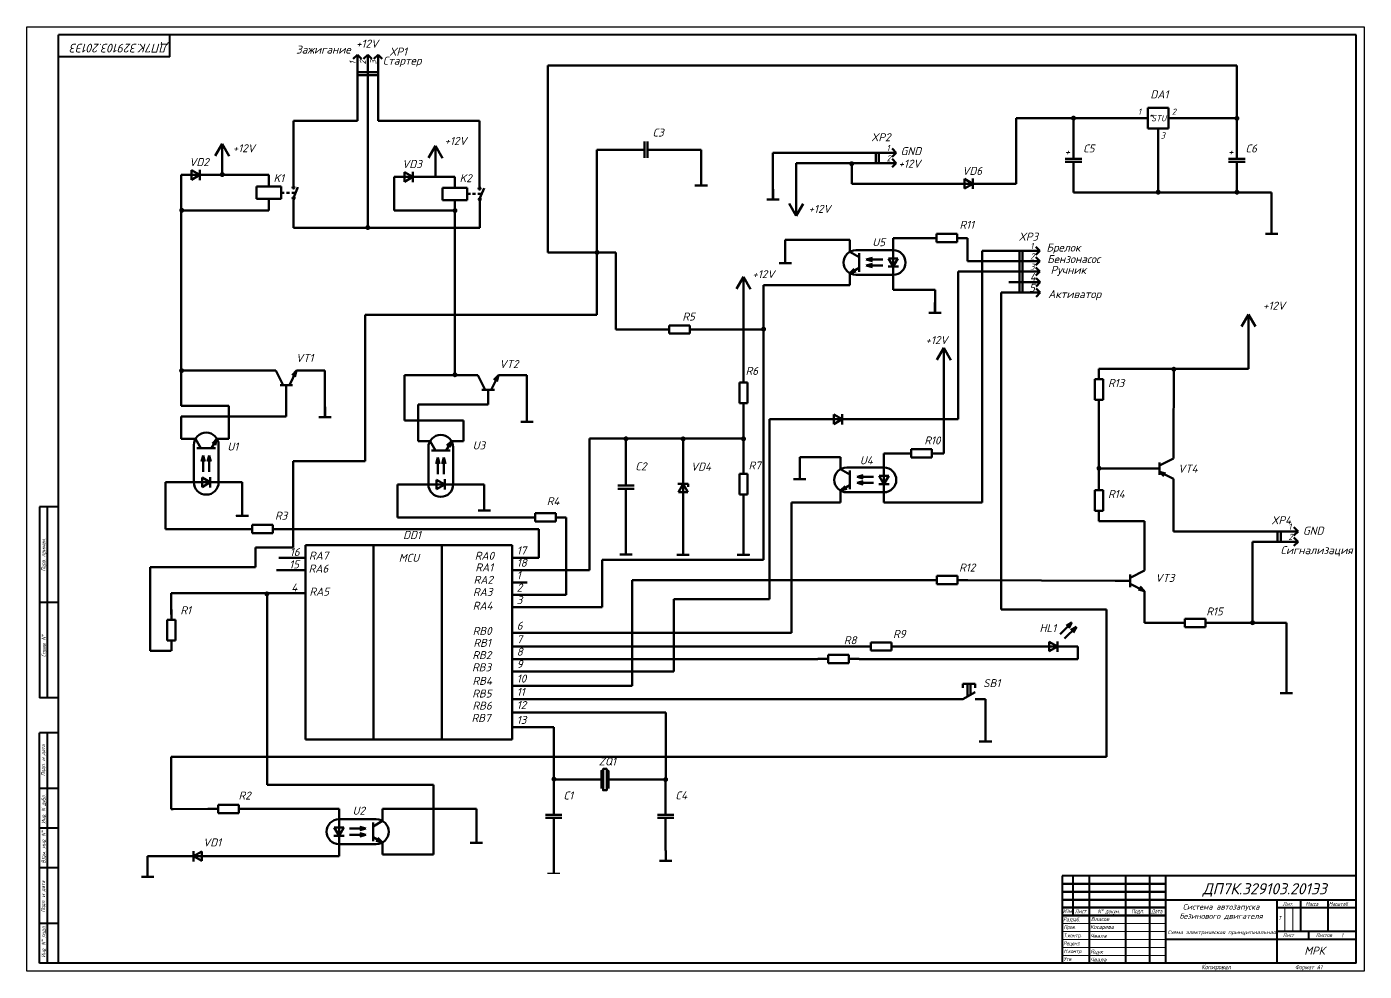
# Model space of a CAD drawing. Header units: millimetres. Extents: x 4195 to 8588, y -3055 to -2461.
# Drawn here: x 7747 to 8588, y -3055 to -2461 of the extents above; entities that cross this region are included whole.
import ezdxf

# ---------------------------------------------------------------- set-up
doc = ezdxf.new("R2010")
doc.units = ezdxf.units.MM
doc.layers.get('0').update_dxf_attribs({"lineweight": 60})
doc.layers.add('KONTUR', color=7, linetype='Continuous')
for name, color, linetype, lineweight in [('Основная', 7, 'Continuous', 40), ('текст', 7, 'Continuous', 30), ('тонкая', 7, 'Continuous', 20)]:
    doc.layers.add(name, color=color, linetype=linetype, lineweight=lineweight)
doc.styles.get("Standard").update_dxf_attribs({"font": 'isocpeui.ttf'})
doc.styles.add('Мой', font='isocpeui.ttf')
doc.styles.add('стиль1', font='romans.shx', dxfattribs={"width": 0.75, "oblique": 15, "height": 3.5})

# ---------------------------------------------------------------- blocks, each defined once
blk = doc.blocks.new('VD5')
at = {"linetype": 'Continuous'}
for p, q in [((282.17, 673.49), (279.67, 673.49)), ((282.17, 673.49), (279.86, 669.49)), ((282.17, 673.49), (282.17, 678.49)), ((282.17, 669.49), (282.17, 673.49)), ((282.17, 673.49), (284.48, 669.49)), ((284.67, 673.49), (282.17, 673.49)), ((284.67, 673.49), (284.67, 671.99)), ((282.17, 669.49), (279.86, 669.49)), ((282.17, 664.49), (282.17, 669.49)), ((282.17, 669.49), (284.48, 669.49))]:
    blk.add_line(p, q, dxfattribs=at)
blk = doc.blocks.new('U5')
at = {"linetype": 'Continuous'}
for p, q in [((137.99, 548.75), (137.99, 539.75)), ((137.99, 543.75), (155.99, 543.75)), ((158.99, 542.95), (158.99, 548.75)), ((137.99, 539.75), (135.68, 539.75)), ((137.99, 535.75), (135.68, 539.75)), ((137.99, 539.75), (140.3, 539.75)), ((137.99, 535.75), (140.3, 539.75)), ((137.99, 539.75), (137.99, 535.75)), ((137.99, 535.75), (137.99, 537.75)), ((150.99, 539.25), (142.99, 539.25)), ((150.99, 539.25), (147.99, 540.06)), ((150.99, 539.25), (147.99, 538.45)), ((150.99, 536.25), (147.99, 537.06)), ((158.99, 542.95), (154.49, 540.35)), ((154.49, 537.75), (154.49, 542.25)), ((154.49, 533.25), (154.49, 537.75)), ((135.49, 535.75), (137.99, 535.75)), ((137.99, 535.75), (137.99, 526.75)), ((137.99, 535.75), (140.49, 535.75)), ((137.99, 531.75), (155.99, 531.75)), ((150.99, 536.25), (142.99, 536.25)), ((150.99, 536.25), (147.99, 535.45)), ((156.39, 534.06), (154.49, 535.16)), ((158.99, 532.56), (155.99, 533.36)), ((158.99, 532.56), (156.39, 534.06)), ((158.99, 532.56), (156.79, 534.75)), ((158.99, 532.56), (158.99, 526.75))]:
    blk.add_line(p, q, dxfattribs=at)
for centre, start, end in [((137.99, 537.75), 90, 270), ((155.99, 537.75), 270, 90)]:
    blk.add_arc(centre, 6, start, end, dxfattribs=at)
blk = doc.blocks.new('XP1 1')
at = {"linetype": 'Continuous'}
for p, q in [((393.61, 500.77), (408.61, 500.77)), ((398.69, 500.77), (398.69, 490.77)), ((400.19, 500.77), (400.19, 490.77)), ((408.61, 500.77), (406.61, 502.77)), ((408.61, 500.77), (406.61, 498.77)), ((393.61, 495.77), (408.61, 495.77)), ((408.61, 495.77), (406.61, 497.77)), ((408.61, 495.77), (406.61, 493.77)), ((408.61, 490.77), (406.61, 492.77)), ((393.61, 490.77), (408.61, 490.77)), ((408.61, 490.77), (406.61, 488.77))]:
    blk.add_line(p, q, dxfattribs=at)
for s, p in [('1', (403.89, 501.61)), ('2', (403.89, 496.61)), ('3', (403.89, 491.61))]:
    blk.add_text(s, height=3, dxfattribs=at).set_placement(p)
blk = doc.blocks.new('VD1')
at = {"linetype": 'Continuous', "lineweight": 50}
for p, q in [((222.35, 669.55), (227.35, 669.55)), ((227.35, 669.55), (227.35, 671.86)), ((231.35, 669.55), (227.35, 671.86)), ((231.35, 669.55), (227.35, 667.24)), ((227.35, 669.55), (231.35, 669.55)), ((227.35, 669.55), (227.35, 667.24)), ((231.35, 669.55), (231.35, 672.05)), ((231.35, 669.55), (236.35, 669.55)), ((231.35, 667.05), (231.35, 669.55))]:
    blk.add_line(p, q, dxfattribs=at)
blk = doc.blocks.new('rezistor')
for p, q in [((46.9, 169.84), (51.9, 169.84)), ((51.9, 169.84), (51.9, 171.84)), ((51.9, 171.84), (61.9, 171.84)), ((51.9, 169.84), (51.9, 167.84)), ((61.9, 171.84), (61.9, 169.84)), ((61.9, 169.84), (66.9, 169.84)), ((61.9, 167.84), (61.9, 169.84)), ((51.9, 167.84), (61.9, 167.84))]:
    blk.add_line(p, q)
blk = doc.blocks.new('condensator')
at = {"linetype": 'Continuous', "lineweight": 50}
for p, q in [((159.82, 727.6), (159.82, 734.59)), ((155.82, 727.6), (159.82, 727.6)), ((155.82, 727.6), (159.82, 727.6)), ((155.82, 726.1), (159.82, 726.1)), ((159.82, 727.6), (163.82, 727.6)), ((159.82, 719.12), (159.82, 726.1)), ((159.82, 726.1), (163.82, 726.1))]:
    blk.add_line(p, q, dxfattribs=at)
blk = doc.blocks.new('SA1')
at = {"linetype": 'Continuous'}
for p, q in [((315.87, 554.68), (321.87, 558.14)), ((310.87, 554.68), (315.87, 554.68)), ((321.87, 554.68), (326.87, 554.68))]:
    blk.add_line(p, q, dxfattribs=at)
blk = doc.blocks.new('SB1')
at = {"linetype": 'Continuous', "lineweight": 50}
for p, q in [((153.79, 505.72), (147.79, 505.72)), ((147.79, 505.72), (147.79, 503.72)), ((150.04, 499.56), (150.04, 505.72)), ((151.54, 500.42), (151.54, 505.72)), ((153.79, 503.72), (153.79, 505.72))]:
    blk.add_line(p, q, dxfattribs=at)
at = {"color": 0, "lineweight": 50}
blk.add_blockref('SA1', (-168.08, -56.42), dxfattribs=at)
blk = doc.blocks.new('XP1 111')
at = {"linetype": 'Continuous'}
for p, q in [((169.54, 220.78), (184.54, 220.78)), ((174.62, 220.78), (174.62, 215.78)), ((176.12, 220.78), (176.12, 215.78)), ((184.54, 220.78), (182.54, 222.78)), ((184.54, 220.78), (182.54, 218.78)), ((169.54, 215.78), (184.54, 215.78)), ((184.54, 215.78), (182.54, 217.78)), ((184.54, 215.78), (182.54, 213.78))]:
    blk.add_line(p, q, dxfattribs=at)
for s, p in [('1', (179.82, 221.62)), ('2', (179.82, 216.62))]:
    blk.add_text(s, height=3, dxfattribs=at).set_placement(p)
blk = doc.blocks.new('korp')
at = {"color": 7, "linetype": 'Continuous', "lineweight": 30}
for p, q in [((419.14, 386.22), (422.14, 386.22)), ((422.14, 386.22), (425.14, 386.22))]:
    blk.add_line(p, q, dxfattribs=at)
at = {"color": 7, "linetype": 'Continuous'}
blk.add_line((422.14, 381.22), (422.14, 386.22), dxfattribs=at)

msp = doc.modelspace()

# ---------------------------------------------------------------- hatches: boundary and pattern name
at = {"lineweight": 50}
h = msp.add_hatch(color=256, dxfattribs=at)
h.dxf.hatch_style = 1
h.paths.add_polyline_path([(8405.34, -2517.39, 0.414214), (8403.78, -2518.95, 0.005143), (8403.78, -2518.99), (8405.34, -2518.99)])
h.paths.add_polyline_path([(8405.34, -2517.39), (8405.34, -2518.99), (8406.9, -2519, 0.007284), (8406.9, -2518.95, 0.414214)])
h.paths.add_polyline_path([(8406.9, -2519), (8405.34, -2518.99), (8403.78, -2518.99, 0.975449)])
h = msp.add_hatch(color=256, dxfattribs=at)
h.dxf.hatch_style = 1
h.paths.add_polyline_path([(8508.08, -2517.53, 0.414214), (8506.52, -2519.09, 0.005143), (8506.52, -2519.12), (8508.08, -2519.13)])
h.paths.add_polyline_path([(8508.08, -2517.53), (8508.08, -2519.13), (8509.64, -2519.13, 0.007284), (8509.64, -2519.09, 0.414214)])
h.paths.add_polyline_path([(8509.64, -2519.13), (8508.08, -2519.13), (8506.52, -2519.12, 0.975449)])
h = msp.add_hatch(color=256, dxfattribs=at)
h.dxf.hatch_style = 1
h.paths.add_polyline_path([(8265.87, -2546.06, 0.414214), (8264.31, -2547.62, 0.005143), (8264.31, -2547.66), (8265.87, -2547.66)])
h.paths.add_polyline_path([(8265.87, -2546.06), (8265.87, -2547.66), (8267.43, -2547.67, 0.007284), (8267.43, -2547.62, 0.414214)])
h.paths.add_polyline_path([(8267.43, -2547.67), (8265.87, -2547.66), (8264.31, -2547.66, 0.975449)])
h = msp.add_hatch(color=256, dxfattribs=at)
h.dxf.hatch_style = 1
h.paths.add_polyline_path([(7870.1, -2552.88, 0.414214), (7868.54, -2554.44, 0.005143), (7868.54, -2554.47), (7870.1, -2554.48)])
h.paths.add_polyline_path([(7870.1, -2552.88), (7870.1, -2554.48), (7871.66, -2554.49, 0.007284), (7871.66, -2554.44, 0.414214)])
h.paths.add_polyline_path([(7871.66, -2554.49), (7870.1, -2554.48), (7868.54, -2554.47, 0.975449)])
h = msp.add_hatch(color=256, dxfattribs=at)
h.dxf.hatch_style = 1
h.paths.add_polyline_path([(8458.58, -2563.97, 0.414214), (8457.02, -2565.53, 0.005143), (8457.02, -2565.56), (8458.58, -2565.57)])
h.paths.add_polyline_path([(8458.58, -2563.97), (8458.58, -2565.57), (8460.14, -2565.57, 0.007284), (8460.14, -2565.53, 0.414214)])
h.paths.add_polyline_path([(8460.14, -2565.57), (8458.58, -2565.57), (8457.02, -2565.56, 0.975449)])
h = msp.add_hatch(color=256, dxfattribs=at)
h.dxf.hatch_style = 1
h.paths.add_polyline_path([(8508.12, -2563.97, 0.414214), (8506.56, -2565.54, 0.005143), (8506.56, -2565.57), (8508.12, -2565.57)])
h.paths.add_polyline_path([(8508.12, -2563.97), (8508.12, -2565.57), (8509.68, -2565.58, 0.007284), (8509.68, -2565.54, 0.414214)])
h.paths.add_polyline_path([(8509.68, -2565.58), (8508.12, -2565.57), (8506.56, -2565.57, 0.975449)])
h = msp.add_hatch(color=256, dxfattribs=at)
h.dxf.hatch_style = 1
h.paths.add_polyline_path([(7844.62, -2575.37, 0.414214), (7843.06, -2576.93, 0.005143), (7843.06, -2576.96), (7844.62, -2576.97)])
h.paths.add_polyline_path([(7844.62, -2575.37), (7844.62, -2576.97), (7846.18, -2576.98, 0.007284), (7846.18, -2576.93, 0.414214)])
h.paths.add_polyline_path([(7846.18, -2576.98), (7844.62, -2576.97), (7843.06, -2576.96, 0.975449)])
h = msp.add_hatch(color=256, dxfattribs=at)
h.dxf.hatch_style = 1
h.paths.add_polyline_path([(8016.44, -2575.52, 0.414214), (8014.88, -2577.08, 0.005143), (8014.88, -2577.12), (8016.44, -2577.12)])
h.paths.add_polyline_path([(8016.44, -2575.52), (8016.44, -2577.12), (8018, -2577.13, 0.007284), (8018, -2577.08, 0.414214)])
h.paths.add_polyline_path([(8018, -2577.13), (8016.44, -2577.12), (8014.88, -2577.12, 0.975449)])
h = msp.add_hatch(color=256, dxfattribs=at)
h.dxf.hatch_style = 1
h.paths.add_polyline_path([(7961.59, -2586.18, 0.414214), (7960.03, -2587.74, 0.005143), (7960.03, -2587.78), (7961.59, -2587.78)])
h.paths.add_polyline_path([(7961.59, -2586.18), (7961.59, -2587.78), (7963.15, -2587.79, 0.007284), (7963.15, -2587.74, 0.414214)])
h.paths.add_polyline_path([(7963.15, -2587.79), (7961.59, -2587.78), (7960.03, -2587.78, 0.975449)])
h = msp.add_hatch(color=256, dxfattribs=at)
h.dxf.hatch_style = 1
h.paths.add_polyline_path([(8105.75, -2601.86, 0.414214), (8104.19, -2603.42, 0.005143), (8104.19, -2603.46), (8105.75, -2603.46)])
h.paths.add_polyline_path([(8105.75, -2601.86), (8105.75, -2603.46), (8107.31, -2603.47, 0.007284), (8107.32, -2603.42, 0.414214)])
h.paths.add_polyline_path([(8107.31, -2603.47), (8105.75, -2603.46), (8104.19, -2603.46, 0.975449)])
h = msp.add_hatch(color=256, dxfattribs=at)
h.dxf.hatch_style = 1
h.paths.add_polyline_path([(8210.48, -2650.09, 0.414214), (8208.92, -2651.65, 0.005143), (8208.92, -2651.68), (8210.48, -2651.69)])
h.paths.add_polyline_path([(8210.48, -2650.09), (8210.48, -2651.69), (8212.04, -2651.7, 0.007284), (8212.04, -2651.65, 0.414214)])
h.paths.add_polyline_path([(8212.04, -2651.7), (8210.48, -2651.69), (8208.92, -2651.68, 0.975449)])
h = msp.add_hatch(color=256, dxfattribs=at)
h.dxf.hatch_style = 1
h.paths.add_polyline_path([(7844.52, -2676.19, 0.414214), (7842.96, -2677.75, 0.005143), (7842.96, -2677.78), (7844.52, -2677.79)])
h.paths.add_polyline_path([(7844.52, -2676.19), (7844.52, -2677.79), (7846.08, -2677.79, 0.007284), (7846.08, -2677.75, 0.414214)])
h.paths.add_polyline_path([(7846.08, -2677.79), (7844.52, -2677.79), (7842.96, -2677.78, 0.975449)])
h = msp.add_hatch(color=256, dxfattribs=at)
h.dxf.hatch_style = 1
h.paths.add_polyline_path([(8016.4, -2678.81, 0.414214), (8014.84, -2680.37, 0.005143), (8014.84, -2680.4), (8016.4, -2680.41)])
h.paths.add_polyline_path([(8016.4, -2678.81), (8016.4, -2680.41), (8017.96, -2680.41, 0.007284), (8017.96, -2680.37, 0.414214)])
h.paths.add_polyline_path([(8017.96, -2680.41), (8016.4, -2680.41), (8014.84, -2680.4, 0.975449)])
h = msp.add_hatch(color=256, dxfattribs=at)
h.dxf.hatch_style = 1
h.paths.add_polyline_path([(8468.43, -2675.3, 0.414214), (8466.87, -2676.86, 0.005143), (8466.87, -2676.89), (8468.43, -2676.9)])
h.paths.add_polyline_path([(8468.43, -2675.3), (8468.43, -2676.9), (8469.99, -2676.91, 0.007284), (8469.99, -2676.86, 0.414214)])
h.paths.add_polyline_path([(8469.99, -2676.91), (8468.43, -2676.9), (8466.87, -2676.89, 0.975449)])
h = msp.add_hatch(color=256, dxfattribs=at)
h.dxf.hatch_style = 1
h.paths.add_polyline_path([(8123.94, -2719.05, 0.414214), (8122.38, -2720.61, 0.005143), (8122.38, -2720.64), (8123.94, -2720.64)])
h.paths.add_polyline_path([(8123.94, -2719.05), (8123.94, -2720.64), (8125.5, -2720.65, 0.007284), (8125.5, -2720.61, 0.414214)])
h.paths.add_polyline_path([(8125.5, -2720.65), (8123.94, -2720.64), (8122.38, -2720.64, 0.975449)])
h = msp.add_hatch(color=256, dxfattribs=at)
h.dxf.hatch_style = 1
h.paths.add_polyline_path([(8159.87, -2719.12, 0.414214), (8158.31, -2720.68, 0.005143), (8158.31, -2720.72), (8159.87, -2720.72)])
h.paths.add_polyline_path([(8159.87, -2719.12), (8159.87, -2720.72), (8161.43, -2720.73, 0.007284), (8161.43, -2720.68, 0.414214)])
h.paths.add_polyline_path([(8161.43, -2720.73), (8159.87, -2720.72), (8158.31, -2720.72, 0.975449)])
h = msp.add_hatch(color=256, dxfattribs=at)
h.dxf.hatch_style = 1
h.paths.add_polyline_path([(8197.86, -2719.08, 0.414214), (8196.3, -2720.64, 0.005143), (8196.3, -2720.68), (8197.86, -2720.68)])
h.paths.add_polyline_path([(8197.86, -2719.08), (8197.86, -2720.68), (8199.42, -2720.69, 0.007284), (8199.42, -2720.64, 0.414214)])
h.paths.add_polyline_path([(8199.42, -2720.69), (8197.86, -2720.68), (8196.3, -2720.68, 0.975449)])
h = msp.add_hatch(color=256, dxfattribs=at)
h.dxf.hatch_style = 1
h.paths.add_polyline_path([(8421.35, -2737.59, 0.414214), (8419.79, -2739.15, 0.005143), (8419.79, -2739.18), (8421.35, -2739.19)])
h.paths.add_polyline_path([(8421.35, -2737.59), (8421.35, -2739.19), (8422.91, -2739.2, 0.007284), (8422.91, -2739.15, 0.414214)])
h.paths.add_polyline_path([(8422.91, -2739.2), (8421.35, -2739.19), (8419.79, -2739.18, 0.975449)])
h = msp.add_hatch(color=256, dxfattribs=at)
h.dxf.hatch_style = 1
h.paths.add_polyline_path([(7898.14, -2816.58, 0.414214), (7896.58, -2818.14, 0.005143), (7896.58, -2818.17), (7898.14, -2818.17)])
h.paths.add_polyline_path([(7898.14, -2816.58), (7898.14, -2818.17), (7899.7, -2818.18, 0.007284), (7899.7, -2818.14, 0.414214)])
h.paths.add_polyline_path([(7899.7, -2818.18), (7898.14, -2818.17), (7896.58, -2818.17, 0.975449)])
h = msp.add_hatch(color=256, dxfattribs=at)
h.dxf.hatch_style = 1
h.paths.add_polyline_path([(8517.96, -2834.73, 0.414214), (8516.4, -2836.29, 0.005143), (8516.4, -2836.32), (8517.96, -2836.33)])
h.paths.add_polyline_path([(8517.96, -2834.73), (8517.96, -2836.33), (8519.52, -2836.34, 0.007284), (8519.52, -2836.29, 0.414214)])
h.paths.add_polyline_path([(8519.52, -2836.34), (8517.96, -2836.33), (8516.4, -2836.32, 0.975449)])
h = msp.add_hatch(color=256, dxfattribs=at)
h.dxf.hatch_style = 1
h.paths.add_polyline_path([(8078.65, -2933.07, 0.414214), (8077.09, -2934.63, 0.005143), (8077.09, -2934.66), (8078.65, -2934.67)])
h.paths.add_polyline_path([(8078.65, -2933.07), (8078.65, -2934.67), (8080.21, -2934.67, 0.007284), (8080.21, -2934.63, 0.414214)])
h.paths.add_polyline_path([(8080.21, -2934.67), (8078.65, -2934.67), (8077.09, -2934.66, 0.975449)])
h = msp.add_hatch(color=256, dxfattribs=at)
h.dxf.hatch_style = 1
h.paths.add_polyline_path([(8148.87, -2933.36, 0.414214), (8147.31, -2934.92, 0.005143), (8147.31, -2934.95), (8148.87, -2934.96)])
h.paths.add_polyline_path([(8148.87, -2933.36), (8148.87, -2934.96), (8150.43, -2934.97, 0.007284), (8150.43, -2934.92, 0.414214)])
h.paths.add_polyline_path([(8150.43, -2934.97), (8148.87, -2934.96), (8147.31, -2934.95, 0.975449)])

# ---------------------------------------------------------------- linework, layer by layer
for p, q in [((8508.06, -2485.84), (8074.82, -2485.84)), ((8074.82, -2485.84), (8074.82, -2603.5)), ((8508.06, -2512.4), (8508.06, -2485.84)), ((7955.07, -2498.56), (7955.07, -2520.67)), ((7961.57, -2498.56), (7961.57, -2588.03)), ((7968.07, -2498.56), (7968.07, -2520.67)), ((8452.1, -2512.4), (8465.1, -2512.4)), ((8452.1, -2525.4), (8452.1, -2512.4)), ((8465.1, -2512.4), (8465.1, -2525.4)), ((8508.06, -2535.4), (8508.06, -2512.4)), ((7955.07, -2520.67), (7914.93, -2520.67)), ((7914.93, -2561.88), (7914.93, -2520.67)), ((7968.07, -2520.67), (8031.93, -2520.67)), ((8031.93, -2562.66), (8031.93, -2520.67)), ((8405.29, -2518.9), (8369.29, -2518.9)), ((8369.29, -2518.9), (8369.29, -2560.2)), ((8405.29, -2518.9), (8405.29, -2535.4)), ((8452.1, -2518.9), (8405.29, -2518.9)), ((8465.1, -2518.9), (8508.06, -2518.9)), ((8465.1, -2525.4), (8452.1, -2525.4)), ((8458.6, -2565.79), (8458.6, -2525.4)), ((8458.6, -2565.79), (8458.6, -2525.4)), ((7870.02, -2535.19), (7865.67, -2542.72)), ((7870.02, -2554.67), (7870.02, -2535.19)), ((7870.02, -2535.19), (7874.44, -2542.86)), ((8004.08, -2536.41), (7999.73, -2543.94)), ((8004.08, -2555.91), (8004.08, -2536.41)), ((8004.08, -2536.41), (8008.51, -2544.08)), ((8126.47, -2538.8), (8105.61, -2538.8)), ((8105.61, -2538.8), (8105.61, -2547.34)), ((8171.23, -2538.8), (8146.57, -2538.8)), ((8171.23, -2543.54), (8171.23, -2538.8)), ((8105.61, -2547.34), (8105.61, -2603.5)), ((8171.23, -2543.54), (8171.23, -2554.77)), ((8274.39, -2540.76), (8216.38, -2540.76)), ((8216.38, -2540.76), (8216.38, -2555.68)), ((8230.99, -2560.83), (8230.99, -2547.26)), ((8230.99, -2547.26), (8274.39, -2547.26)), ((8265.87, -2560.2), (8265.87, -2547.26)), ((7844.34, -2554.67), (7844.34, -2577.04)), ((7862.54, -2554.67), (7899.34, -2554.67)), ((7899.34, -2554.67), (7899.34, -2556.24)), ((7899.34, -2561.96), (7899.34, -2555.46)), ((7978.22, -2555.91), (7978.22, -2577.04)), ((7996.42, -2555.91), (7996.42, -2555.91)), ((8016.34, -2555.91), (7996.42, -2555.91)), ((8016.34, -2556.24), (8016.34, -2555.91)), ((8016.34, -2562.74), (8016.34, -2556.24)), ((8171.23, -2554.77), (8171.23, -2561.27)), ((8216.38, -2555.68), (8216.38, -2563.65)), ((8405.29, -2565.79), (8405.29, -2555.5)), ((8508.06, -2555.5), (8508.06, -2565.79)), ((7907.14, -2561.96), (7891.54, -2561.96)), ((7891.54, -2561.96), (7891.54, -2569.76)), ((7907.14, -2569.76), (7907.14, -2561.96)), ((7907.14, -2561.96), (7907.14, -2565.86)), ((7915.12, -2568.57), (7917.71, -2562.32)), ((8024.14, -2562.74), (8008.54, -2562.74)), ((8008.54, -2562.74), (8008.54, -2570.54)), ((8024.14, -2570.54), (8024.14, -2562.74)), ((8024.14, -2562.74), (8024.14, -2566.64)), ((8032.12, -2569.35), (8034.71, -2563.1)), ((8175.13, -2561.27), (8167.33, -2561.27)), ((8171.23, -2561.27), (8175.13, -2561.27)), ((8216.38, -2563.71), (8216.38, -2570.21)), ((8230.99, -2560.83), (8230.99, -2580.33)), ((8330.39, -2560.2), (8265.87, -2560.2)), ((8369.29, -2560.2), (8348.59, -2560.2)), ((7899.34, -2569.76), (7907.14, -2569.76)), ((7907.14, -2565.86), (7909.09, -2565.86)), ((7910.4, -2565.86), (7912.35, -2565.86)), ((7913.84, -2565.86), (7915.79, -2565.86)), ((7914.95, -2569.86), (7914.95, -2574.14)), ((8016.34, -2570.54), (8024.14, -2570.54)), ((8024.14, -2566.64), (8026.09, -2566.64)), ((8027.4, -2566.64), (8029.35, -2566.64)), ((8030.84, -2566.64), (8032.79, -2566.64)), ((8031.95, -2570.64), (8031.95, -2574.92)), ((8220.28, -2570.21), (8212.48, -2570.21)), ((8216.38, -2570.21), (8220.28, -2570.21)), ((8230.99, -2580.33), (8226.56, -2572.66)), ((8230.99, -2580.33), (8235.34, -2572.8)), ((8458.6, -2565.79), (8405.29, -2565.79)), ((8508.06, -2565.79), (8458.6, -2565.79)), ((8508.06, -2565.79), (8529.9, -2565.79)), ((8529.9, -2565.79), (8529.9, -2577.17)), ((7844.34, -2577.04), (7899.34, -2577.04)), ((7844.34, -2577.04), (7844.34, -2699.81)), ((7914.95, -2574.14), (7914.95, -2588.03)), ((7978.22, -2577.04), (8016.34, -2577.04)), ((8016.34, -2577.04), (8016.34, -2600.6)), ((8031.95, -2574.92), (8031.95, -2588.03)), ((8529.9, -2577.17), (8529.9, -2585.15)), ((7914.95, -2588.03), (7915.91, -2588.03)), ((8031.95, -2588.03), (7915.91, -2588.03)), ((8529.9, -2585.21), (8529.9, -2591.71)), ((8264.65, -2595.44), (8224.11, -2595.44)), ((8224.11, -2595.44), (8224.11, -2599.72)), ((8224.11, -2595.73), (8224.11, -2603.71)), ((8291.95, -2595.44), (8291.95, -2594.37)), ((8291.95, -2594.37), (8312.6, -2594.37)), ((8338.6, -2594.37), (8338.6, -2608.93)), ((8533.8, -2591.71), (8526, -2591.71)), ((8529.9, -2591.71), (8533.8, -2591.71)), ((8016.34, -2600.6), (8016.34, -2680.63)), ((8074.82, -2603.5), (8105.61, -2603.5)), ((8105.61, -2642.69), (8105.61, -2603.5)), ((8105.61, -2603.5), (8117.52, -2603.5)), ((8117.52, -2603.5), (8117.52, -2651.88)), ((8224.12, -2603.77), (8224.12, -2610.27)), ((8364.74, -2602.43), (8347.86, -2602.43)), ((8347.86, -2602.43), (8347.86, -2732.15)), ((8228.02, -2610.27), (8220.22, -2610.27)), ((8224.12, -2610.27), (8228.02, -2610.27)), ((8332.89, -2708.32), (8332.89, -2615.43)), ((8332.89, -2615.43), (8364.74, -2615.43)), ((8338.6, -2608.93), (8364.74, -2608.93)), ((8371.34, -2615.43), (8371.34, -2628.63)), ((8373.29, -2615.43), (8373.29, -2628.63)), ((8197.82, -2618.87), (8193.47, -2626.4)), ((8197.82, -2637.24), (8197.82, -2618.87)), ((8197.82, -2618.87), (8202.24, -2626.54)), ((8364.74, -2622.13), (8384.24, -2622.13)), ((8384.38, -2622.14), (8381.78, -2619.54)), ((8384.38, -2622.14), (8381.78, -2624.74)), ((8264.65, -2624.04), (8210.36, -2624.04)), ((8210.36, -2624.04), (8210.36, -2796.65)), ((8291.95, -2626.97), (8291.95, -2624.04)), ((8318.25, -2626.97), (8291.95, -2626.97)), ((8318.25, -2626.97), (8318.25, -2634.95)), ((8364.74, -2628.63), (8359.82, -2628.63)), ((8359.82, -2628.63), (8359.82, -2642.86)), ((8364.74, -2628.63), (8384.24, -2628.63)), ((8384.44, -2628.66), (8381.84, -2626.06)), ((8384.44, -2628.66), (8381.84, -2631.26)), ((8384.24, -2628.63), (8384.24, -2628.63)), ((8197.81, -2678.78), (8197.81, -2637.24)), ((8318.25, -2634.95), (8318.25, -2641.45)), ((7959.89, -2734.71), (7959.89, -2642.69)), ((7959.89, -2642.69), (8105.61, -2642.69)), ((8322.15, -2641.45), (8314.35, -2641.45)), ((8318.25, -2641.45), (8322.15, -2641.45)), ((8359.82, -2642.86), (8359.82, -2662.36)), ((8515.3, -2642.43), (8510.95, -2649.95)), ((8515.3, -2669.47), (8515.3, -2642.43)), ((8515.3, -2642.43), (8519.73, -2650.1)), ((8117.52, -2651.88), (8144.55, -2651.88)), ((8170.55, -2651.88), (8210.36, -2651.88)), ((8323.83, -2663.44), (8319.49, -2670.96)), ((8323.83, -2682.94), (8323.83, -2663.44)), ((8323.83, -2663.44), (8328.26, -2671.11)), ((8359.82, -2662.36), (8359.82, -2827.94)), ((8515.3, -2676.65), (8515.3, -2661.93)), ((7897.33, -2677.75), (7844.34, -2677.75)), ((7897.33, -2677.75), (7903.83, -2677.75)), ((7916.83, -2677.75), (7913.97, -2680.6)), ((7916.83, -2677.75), (7915.78, -2681.65)), ((7916.83, -2677.75), (7923.84, -2677.75)), ((7934.69, -2677.75), (7923.84, -2677.75)), ((7934.69, -2689.28), (7934.69, -2677.75)), ((8016.34, -2680.63), (7984.69, -2680.63)), ((7984.69, -2680.63), (7984.69, -2680.63)), ((7984.69, -2680.63), (7984.69, -2709.07)), ((8030.79, -2680.63), (8016.34, -2680.63)), ((8043.79, -2680.63), (8040.93, -2683.48)), ((8043.79, -2680.63), (8042.74, -2684.53)), ((8043.79, -2680.63), (8050.8, -2680.63)), ((8061.65, -2680.63), (8050.8, -2680.63)), ((8061.65, -2692.16), (8061.65, -2680.63)), ((8421.36, -2676.65), (8515.3, -2676.65)), ((8468.23, -2726.11), (8468.33, -2676.65)), ((7914.23, -2686.85), (7906.43, -2686.85)), ((7934.69, -2689.28), (7934.69, -2700.51)), ((8041.19, -2689.73), (8033.39, -2689.73)), ((8323.83, -2682.94), (8323.83, -2729.77)), ((7910.33, -2696.16), (7910.33, -2706.68)), ((7993.19, -2699.04), (7993.19, -2722.06)), ((8037.29, -2699.04), (7993.19, -2699.04)), ((8061.65, -2692.16), (8061.66, -2703.45)), ((7844.34, -2699.81), (7874.27, -2699.81)), ((7910.33, -2706.68), (7844.34, -2706.68)), ((7844.34, -2706.68), (7844.34, -2720.66)), ((7874.27, -2699.81), (7874.27, -2720.66)), ((7938.59, -2707.01), (7930.79, -2707.01)), ((7934.69, -2700.51), (7934.69, -2707.01)), ((7934.69, -2707.01), (7938.59, -2707.01)), ((8061.66, -2703.45), (8061.66, -2709.95)), ((8197.81, -2707.16), (8197.81, -2703.72)), ((8197.81, -2720.54), (8197.81, -2707.16)), ((8421.36, -2702.65), (8421.36, -2746.46)), ((7984.69, -2709.07), (8021.79, -2709.07)), ((8021.79, -2709.07), (8021.79, -2722.06)), ((8065.56, -2709.95), (8057.76, -2709.95)), ((8061.66, -2709.95), (8065.56, -2709.95)), ((8214.11, -2821.56), (8214.11, -2708.32)), ((8214.11, -2708.32), (8248.1, -2708.32)), ((8266.27, -2708.32), (8332.89, -2708.32)), ((7845.67, -2720.66), (7844.34, -2720.66)), ((8100.9, -2803.21), (8100.9, -2720.54)), ((8100.9, -2720.54), (8197.81, -2720.54)), ((8123.92, -2740.98), (8123.92, -2720.54)), ((8159.87, -2742.41), (8159.87, -2720.54)), ((8197.81, -2736.19), (8197.81, -2720.54)), ((8258.82, -2732.15), (8233.2, -2732.15)), ((8233.2, -2732.15), (8233.2, -2733.12)), ((8233.2, -2733.12), (8233.2, -2741.1)), ((8286.12, -2732.15), (8286.12, -2729.77)), ((8286.12, -2729.77), (8296.67, -2729.77)), ((8323.83, -2729.77), (8322.67, -2729.77)), ((8347.86, -2732.15), (8347.86, -2760.75)), ((8468.23, -2726.11), (8468.23, -2732.97)), ((7914.72, -2789.07), (7914.72, -2734.71)), ((7914.72, -2734.71), (7959.89, -2734.71)), ((8233.21, -2739.44), (8233.21, -2745.94)), ((8450.03, -2739.36), (8421.36, -2739.36)), ((8456.53, -2739.36), (8450.03, -2739.36)), ((8459.35, -2743.26), (8459.35, -2735.46)), ((8459.35, -2741.31), (8463.25, -2742.36)), ((8459.35, -2741.31), (8462.2, -2744.17)), ((7845.67, -2747.96), (7834.45, -2747.96)), ((7834.45, -2777.37), (7834.45, -2747.96)), ((7874.27, -2747.96), (7882.63, -2747.96)), ((7882.63, -2747.96), (7882.63, -2754.67)), ((7993.19, -2749.36), (7980.31, -2749.36)), ((7980.31, -2749.36), (7980.31, -2770.05)), ((8021.79, -2749.36), (8034.81, -2749.36)), ((8034.81, -2749.36), (8034.81, -2751.67)), ((8237.11, -2745.94), (8229.31, -2745.94)), ((8233.21, -2745.94), (8237.11, -2745.94)), ((8468.23, -2745.76), (8468.23, -2752.62)), ((7882.63, -2754.67), (7882.63, -2762.64)), ((8034.81, -2751.67), (8034.81, -2759.65)), ((8468.23, -2778.09), (8468.23, -2752.62)), ((7882.63, -2762.64), (7882.63, -2769.14)), ((8038.72, -2765.75), (8030.92, -2765.75)), ((8034.82, -2759.25), (8034.82, -2765.75)), ((8034.82, -2765.75), (8038.72, -2765.75)), ((8123.92, -2761.08), (8123.92, -2772.89)), ((8159.87, -2760.61), (8159.87, -2779.11)), ((8197.81, -2777.84), (8197.81, -2762.19)), ((8258.82, -2760.75), (8228.01, -2760.75)), ((8228.01, -2760.75), (8228.01, -2842.75)), ((8347.86, -2760.75), (8286.12, -2760.75)), ((7886.53, -2769.14), (7878.73, -2769.14)), ((7882.63, -2769.14), (7886.53, -2769.14)), ((7980.31, -2770.05), (8060.41, -2770.05)), ((8086.41, -2770.05), (8086.41, -2818.81)), ((8123.92, -2772.89), (8123.92, -2778.83)), ((8449.83, -2772.46), (8421.36, -2772.46)), ((8450.05, -2772.46), (8449.83, -2772.46)), ((8450.05, -2803.46), (8450.05, -2772.46)), ((7882.46, -2777.37), (7834.45, -2777.37)), ((7908.46, -2777.37), (8069.23, -2777.37)), ((8069.23, -2777.37), (8069.23, -2795.41)), ((8123.92, -2778.83), (8123.92, -2786.85)), ((8159.87, -2779.11), (8159.87, -2787.09)), ((8197.81, -2777.84), (8197.81, -2787.09)), ((8468.23, -2778.09), (8468.23, -2778.86)), ((8527.06, -2778.86), (8468.23, -2778.86)), ((8468.23, -2778.86), (8468.23, -2778.86)), ((7891.04, -2801.39), (7891.04, -2789.07)), ((7891.04, -2789.07), (7914.72, -2789.07)), ((7922.34, -2787.61), (7922.34, -2909.81)), ((8052.34, -2787.61), (7922.34, -2787.61)), ((7922.34, -2787.61), (7922.34, -2795.41)), ((7922.34, -2787.61), (7965.24, -2787.61)), ((7965.24, -2787.61), (7965.24, -2909.81)), ((8008.14, -2909.81), (8008.14, -2787.61)), ((8052.34, -2909.81), (8052.34, -2787.61)), ((8052.34, -2787.61), (8052.34, -2798.01)), ((8052.34, -2787.61), (8052.34, -2795.41)), ((8123.92, -2786.85), (8123.92, -2793.35)), ((8159.87, -2787.09), (8159.87, -2793.59)), ((8197.81, -2787.09), (8197.81, -2793.59)), ((8527.06, -2785.36), (8517.92, -2785.36)), ((8517.92, -2785.36), (8517.92, -2789.54)), ((8517.92, -2836.43), (8517.92, -2789.54)), ((7922.34, -2795.41), (7905.75, -2795.41)), ((7922.34, -2795.41), (7922.34, -2803.21)), ((8052.34, -2795.41), (8061.41, -2795.41)), ((8052.34, -2795.41), (8052.34, -2803.21)), ((8052.34, -2798.01), (8052.34, -2808.41)), ((8069.23, -2795.41), (8061.41, -2795.41)), ((8210.36, -2796.65), (8108.9, -2796.65)), ((8108.9, -2796.65), (8108.9, -2825.87)), ((8127.82, -2793.35), (8120.02, -2793.35)), ((8123.92, -2793.35), (8127.82, -2793.35)), ((8163.77, -2793.59), (8155.97, -2793.59)), ((8159.87, -2793.59), (8163.77, -2793.59)), ((8201.71, -2793.59), (8193.91, -2793.59)), ((8197.81, -2793.59), (8201.71, -2793.59)), ((7824.73, -2853.96), (7824.73, -2801.39)), ((7824.73, -2801.39), (7891.04, -2801.39)), ((7922.34, -2803.21), (7904.18, -2803.21)), ((7922.34, -2803.21), (7922.34, -2817.79)), ((8052.34, -2803.21), (8062.9, -2803.21)), ((8062.9, -2803.21), (8052.34, -2803.21)), ((8052.34, -2803.21), (8052.34, -2811.01)), ((8052.34, -2808.41), (8052.34, -2818.81)), ((8062.9, -2803.21), (8100.9, -2803.21)), ((8440.95, -2813.86), (8440.95, -2806.06)), ((8052.34, -2811.01), (8061.91, -2811.01)), ((8061.91, -2811.01), (8052.34, -2811.01)), ((8052.34, -2811.01), (8052.34, -2818.81)), ((8312.82, -2809.43), (8127.82, -2809.43)), ((8127.82, -2809.43), (8127.82, -2876.01)), ((8431.63, -2809.96), (8338.82, -2809.43)), ((8438.13, -2809.96), (8431.63, -2809.96)), ((8450.05, -2816.46), (8446.15, -2815.41)), ((8450.05, -2816.46), (8447.2, -2813.6)), ((8450.05, -2816.46), (8450.05, -2836.43)), ((7889.67, -2817.79), (7838.06, -2817.79)), ((7838.06, -2817.79), (7838.06, -2831.21)), ((7922.34, -2817.79), (7889.67, -2817.79)), ((7898.23, -2938.28), (7898.23, -2817.79)), ((8052.34, -2818.81), (8052.34, -2829.21)), ((8052.34, -2818.81), (8059.92, -2818.81)), ((8059.92, -2818.81), (8052.34, -2818.81)), ((8052.34, -2818.81), (8052.34, -2826.61)), ((8086.41, -2818.81), (8059.92, -2818.81)), ((8154.11, -2866.91), (8154.11, -2821.56)), ((8154.11, -2821.56), (8214.11, -2821.56)), ((8052.34, -2826.61), (8061.41, -2826.61)), ((8052.34, -2829.21), (8052.34, -2839.61)), ((8108.9, -2826.61), (8061.41, -2826.61)), ((8108.9, -2825.87), (8108.9, -2826.61)), ((8359.82, -2827.94), (8426.07, -2827.94)), ((8426.07, -2827.94), (8426.07, -2920.68)), ((8397.02, -2843.55), (8404.37, -2836.19)), ((8399.77, -2846.3), (8407.13, -2838.95)), ((8404.37, -2836.19), (8400.87, -2838.21)), ((8404.37, -2836.19), (8402.35, -2839.69)), ((8407.13, -2838.95), (8403.63, -2840.97)), ((8407.13, -2838.95), (8405.11, -2842.45)), ((8450.05, -2836.43), (8468.74, -2836.43)), ((8494.74, -2836.43), (8517.92, -2836.43)), ((8517.92, -2836.43), (8538.14, -2836.43)), ((8538.14, -2836.43), (8539.2, -2836.43)), ((8539.2, -2836.43), (8539.2, -2859.56)), ((8052.34, -2842.75), (8060.03, -2842.75)), ((8228.01, -2842.75), (8060.03, -2842.75)), ((8390.07, -2851.25), (8390.07, -2848.25)), ((8395.27, -2851.25), (8390.07, -2848.25)), ((8395.27, -2851.25), (8395.27, -2848)), ((7838.06, -2853.96), (7824.73, -2853.96)), ((8060.82, -2851.23), (8052.34, -2851.23)), ((8052.34, -2863.01), (8052.34, -2855.21)), ((8061.79, -2859.11), (8052.34, -2859.11)), ((8060.82, -2851.23), (8271.42, -2851.23)), ((8061.79, -2859.11), (8215.42, -2859.11)), ((8244.51, -2859.11), (8215.5, -2859.11)), ((8270.51, -2859.11), (8408.1, -2859.11)), ((8297.5, -2851.25), (8379.67, -2851.25)), ((8379.67, -2851.25), (8390.07, -2851.25)), ((8390.07, -2851.25), (8390.07, -2854.25)), ((8395.27, -2851.25), (8390.07, -2854.25)), ((8390.07, -2851.25), (8395.27, -2851.25)), ((8395.27, -2851.25), (8392.67, -2851.25)), ((8395.27, -2851.25), (8405.67, -2851.25)), ((8395.27, -2854.5), (8395.27, -2851.25)), ((8405.67, -2851.25), (8408.1, -2851.25)), ((8408.1, -2859.11), (8408.1, -2851.25)), ((8052.34, -2870.81), (8052.34, -2863.01)), ((8052.34, -2876.01), (8052.34, -2865.61)), ((8052.34, -2866.91), (8062.41, -2866.91)), ((8062.41, -2866.91), (8154.11, -2866.91)), ((8539.2, -2859.56), (8539.2, -2867.54)), ((8539.2, -2867.54), (8539.2, -2874.04)), ((8052.34, -2878.61), (8052.34, -2870.81)), ((8052.34, -2886.41), (8052.34, -2876.01)), ((8062.41, -2876.01), (8052.34, -2876.01)), ((8127.82, -2876.01), (8062.41, -2876.01)), ((8052.34, -2886.41), (8052.34, -2878.61)), ((8063.89, -2884.41), (8052.34, -2884.41)), ((8063.89, -2884.41), (8329.2, -2884.41)), ((8350, -2884.41), (8350, -2904.5)), ((8539.2, -2880.54), (8535.3, -2880.54)), ((8535.3, -2880.54), (8543.1, -2880.54)), ((8052.34, -2896.81), (8052.34, -2886.41)), ((8052.34, -2894.21), (8052.34, -2886.41)), ((8064.89, -2892.66), (8052.34, -2892.66)), ((8064.89, -2892.66), (8148.91, -2892.66)), ((8148.91, -2892.66), (8148.91, -2934.95)), ((8052.34, -2902.01), (8052.34, -2894.21)), ((8052.34, -2907.21), (8052.34, -2896.81)), ((8052.34, -2909.81), (7922.34, -2909.81)), ((8066.38, -2902.01), (8052.34, -2902.01)), ((8052.34, -2909.81), (8052.34, -2902.01)), ((8052.34, -2909.81), (8052.34, -2909.81)), ((8066.38, -2902.01), (8078.5, -2902.01)), ((8078.5, -2902.01), (8078.5, -2934.95)), ((8350, -2911), (8346.1, -2911)), ((8346.1, -2911), (8353.9, -2911)), ((8426.07, -2920.68), (7838.06, -2920.68)), ((7838.06, -2920.68), (7838.06, -2953.54)), ((8102.86, -2934.95), (8078.5, -2934.95)), ((8078.5, -2934.95), (8078.5, -2948.01)), ((8102.86, -2934.95), (8108.46, -2934.95)), ((8108.46, -2934.95), (8108.46, -2932.72)), ((8108.46, -2937.19), (8108.46, -2934.95)), ((8109.57, -2934.95), (8109.57, -2931.6)), ((8109.57, -2934.95), (8109.57, -2938.31)), ((8111.81, -2931.6), (8111.81, -2934.95)), ((8111.81, -2938.31), (8111.81, -2934.95)), ((8112.93, -2934.95), (8112.93, -2932.72)), ((8112.93, -2934.95), (8112.93, -2937.19)), ((8112.93, -2934.95), (8118.52, -2934.95)), ((8118.52, -2934.95), (8148.91, -2934.95)), ((8148.89, -2934.88), (8148.89, -2947.93)), ((8002.95, -2938.28), (7898.23, -2938.28)), ((8002.95, -2982.03), (8002.95, -2938.28)), ((7838.06, -2953.54), (7839.12, -2953.54)), ((7839.12, -2953.54), (7861.04, -2953.43)), ((7893.91, -2953.43), (7887.04, -2953.43)), ((7943.54, -2953.43), (7893.91, -2953.43)), ((8029.92, -2953.43), (7970.84, -2953.43)), ((8029.92, -2953.78), (8029.92, -2953.43)), ((8029.92, -2953.78), (8029.92, -2968.26)), ((8078.51, -2968.11), (8078.5, -2979.53)), ((8148.89, -2968.04), (8148.89, -2979.45)), ((8029.92, -2974.76), (8026.02, -2974.76)), ((8026.02, -2974.76), (8033.82, -2974.76)), ((7845.58, -2983.12), (7823.12, -2983.17)), ((7823.12, -2983.17), (7823.12, -2989.67)), ((7943.54, -2983.12), (7863.78, -2983.12)), ((7943.54, -2982.03), (7943.54, -2983.12)), ((7970.84, -2982.03), (8002.95, -2982.03)), ((8078.5, -2979.53), (8078.5, -2987.5)), ((8148.89, -2985.95), (8144.99, -2985.95)), ((8144.99, -2985.95), (8152.79, -2985.95)), ((7823.12, -2996.17), (7819.22, -2996.17)), ((7819.22, -2996.17), (7827.02, -2996.17))]:
    msp.add_line(p, q, dxfattribs=at)
at = {"color": 0}
for p, q in [((8463.16, -3000.49), (8398.16, -3000.49)), ((8463.16, -3005.49), (8398.16, -3005.49)), ((8463.16, -3010.49), (8398.16, -3010.49)), ((8533.16, -3050.49), (8533.16, -3050.49))]:
    msp.add_line(p, q, dxfattribs=at)
at = {"color": 0, "lineweight": 50}
for p, q in [((8463.16, -3015.49), (8398.16, -3015.49)), ((8463.16, -3020.49), (8398.16, -3020.49))]:
    msp.add_line(p, q, dxfattribs=at)
at = {"lineweight": 50}
for points in [[(7899.34, -2577.04), (7899.34, -2569.76), (7891.54, -2569.76)], [(8016.34, -2577.04), (8016.34, -2570.54), (8008.54, -2570.54)], [(7908.38, -2686.85), (7903.83, -2677.75)], [(7912.28, -2686.85), (7916.83, -2677.75)], [(8035.34, -2689.73), (8030.79, -2680.63)], [(8039.24, -2689.73), (8043.79, -2680.63)], [(7910.33, -2686.85), (7910.33, -2696.16)], [(8037.29, -2689.73), (8037.29, -2699.04)], [(8459.35, -2737.41), (8468.23, -2732.97)], [(8459.35, -2739.36), (8450.03, -2739.36)], [(8459.35, -2741.31), (8468.23, -2745.76)], [(8440.95, -2808.01), (8450.05, -2803.46)], [(8440.95, -2809.96), (8431.63, -2809.96)], [(8440.95, -2811.91), (8450.05, -2816.46)], [(8108.46, -2934.95), (8108.46, -2929.36), (8108.46, -2940.55)], [(8109.57, -2934.95), (8109.57, -2928.24), (8111.81, -2928.24), (8111.81, -2941.66), (8109.57, -2941.66), (8109.57, -2934.95)], [(8112.93, -2934.95), (8112.93, -2929.36), (8112.93, -2940.55)]]:
    msp.add_lwpolyline(points, dxfattribs=at)
for centre in [(7914.93, -2562.51), (8031.93, -2563.29), (7914.99, -2569.23), (8031.99, -2570.01)]:
    msp.add_ellipse(centre, major_axis=(0.633, 0), ratio=0.997329, dxfattribs=at)
at = {"layer": 'KONTUR', "color": 0}
for p, q in [((7747.16, -3055.49), (7747.16, -2461.49)), ((7747.16, -2461.49), (8588.16, -2461.49)), ((8588.16, -2461.49), (8588.16, -3055.49)), ((8588.16, -3055.49), (7747.16, -3055.49))]:
    msp.add_line(p, q, dxfattribs=at)
at = {"layer": 'Основная', "color": 0}
for p, q in [((7767.16, -3010.49), (7767.16, -2466.49)), ((8583.16, -2466.49), (7767.16, -2466.49)), ((7837.16, -2480.49), (7837.16, -2466.49)), ((8583.16, -3050.49), (8583.16, -2466.49)), ((7837.16, -2480.49), (7767.16, -2480.49)), ((7755.16, -2763.49), (7755.16, -2883.49)), ((7767.16, -2763.49), (7755.16, -2763.49)), ((7760.16, -2883.49), (7760.16, -2763.49)), ((7767.16, -2823.49), (7755.16, -2823.49)), ((7767.16, -2883.49), (7755.16, -2883.49)), ((7755.16, -3050.49), (7755.16, -2905.49)), ((7767.16, -2905.49), (7755.16, -2905.49)), ((7760.16, -3050.49), (7760.16, -2905.49)), ((7767.16, -2940.49), (7755.16, -2940.49)), ((7767.16, -2965.49), (7755.16, -2965.49)), ((7767.16, -2990.49), (7755.16, -2990.49)), ((8398.16, -2995.49), (8398.16, -3050.49)), ((8583.16, -2995.49), (8398.16, -2995.49)), ((8405.16, -3020.49), (8405.16, -2995.49)), ((8415.16, -2995.49), (8415.16, -3050.49)), ((8438.16, -3050.49), (8438.16, -2995.49)), ((8453.16, -2995.49), (8453.16, -3050.49)), ((8463.16, -2995.49), (8463.16, -3050.49)), ((7767.16, -3050.49), (7767.16, -3010.49)), ((8463.16, -3010.49), (8583.16, -3010.49)), ((8533.16, -3010.49), (8533.16, -3050.49)), ((8548.16, -3010.49), (8548.16, -3030.49)), ((8565.16, -3010.49), (8565.16, -3030.49)), ((8533.16, -3015.49), (8583.16, -3015.49)), ((7767.16, -3025.49), (7755.16, -3025.49)), ((8583.16, -3035.49), (8463.16, -3035.49)), ((8583.16, -3030.49), (8533.16, -3030.49)), ((8553.16, -3030.49), (8553.16, -3035.49)), ((8583.16, -3050.49), (7755.16, -3050.49))]:
    msp.add_line(p, q, dxfattribs=at)
at = {"layer": 'тонкая', "color": 0}
for p, q in [((8538.14, -3015.69), (8538.14, -3030.49)), ((8543.22, -3015.69), (8543.22, -3030.49)), ((8398.16, -3025.49), (8463.16, -3025.49)), ((8463.16, -3030.49), (8398.16, -3030.49)), ((8463.16, -3035.49), (8398.16, -3035.49))]:
    msp.add_line(p, q, dxfattribs=at)
for points in [[(8398.16, -3040.49), (8463.16, -3040.49)], [(8398.16, -3045.49), (8463.16, -3045.49)]]:
    msp.add_lwpolyline(points, dxfattribs=at)

# ---------------------------------------------------------------- block references
at = {"lineweight": 50, "xscale": 1.3, "yscale": 1.3, "zscale": 1.3}
for name, p, rotation in [('XP1 1', (8606.06, -3010.26), 89.99999999999999), ('condensator', (7191.61, -2331.04), 270), ('rezistor', (8418.61, -2765.75), 90), ('rezistor', (8642.15, -2763.62), 90), ('U5', (8559.06, -2927.34), 90), ('U5', (8706.57, -2928.75), 90), ('rezistor', (8418.61, -2823.16), 90), ('rezistor', (8642.15, -2833.43), 90), ('rezistor', (8058.86, -2914.93), 90), ('VD1', (8152.84, -2112.7), 180)]:
    msp.add_blockref(name, p, dxfattribs=dict(at, rotation=rotation))
at = {"lineweight": 50, "yscale": 1.3, "zscale": 1.3}
for name, p, xscale in [('XP1 111', (8053.99, -2827.77), 1.3), ('condensator', (8197.53, -3490.36), 1.3), ('condensator', (8300.29, -3490.36), 1.3), ('VD1', (7555.29, -3425.09), 1.3), ('VD1', (7689.16, -3426.33), 1.3), ('VD1', (8041.34, -3430.62), 1.3), ('U5', (8471.34, -3308.83), -1.3), ('rezistor', (8251.63, -2815.17), 1.3), ('XP1 1', (7853.04, -3253.43), 1.3), ('rezistor', (8083.58, -2872.67), 1.3), ('VD1', (7959.02, -3578.74), 1.3), ('U5', (8465.5, -3445.53), -1.3), ('rezistor', (8235.7, -2950.57), 1.3), ('condensator', (7916.16, -3695.94), 1.3), ('VD5', (7793.05, -3624.45), 1.3), ('rezistor', (7821.49, -2998.16), 1.3), ('rezistor', (7999.44, -2990.85), 1.3), ('XP1 111', (8306.65, -3065.87), 1.3), ('rezistor', (8251.85, -3030.22), 1.3), ('rezistor', (8407.77, -3057.23), 1.3), ('rezistor', (8210.53, -3072.04), 1.3), ('rezistor', (8183.54, -3079.9), 1.3), ('SB1', (8143.57, -3532.14), 1.3), ('rezistor', (7800.07, -3174.23), 1.3), ('condensator', (7870.74, -3902.97), 1.3), ('condensator', (7941.13, -3902.9), 1.3), ('U5', (7764.15, -3666.81), 1.3)]:
    msp.add_blockref(name, p, dxfattribs=dict(at, xscale=xscale))
at = {"color": 7, "linetype": 'Continuous', "lineweight": 50, "xscale": 1.3, "yscale": 1.3, "zscale": 1.3, "rotation": 180}
for p in [(8720.02, -2059.18), (8765.17, -2068.12), (9078.69, -2089.62), (8772.91, -2108.18), (8867.03, -2139.36), (8483.48, -2204.92), (8610.44, -2207.86), (8782, -2243.85), (8431.41, -2267.05), (8583.61, -2263.66), (8672.71, -2291.26), (8708.66, -2291.5), (8746.6, -2291.5), (9087.98, -2378.45), (8898.79, -2408.91), (8578.71, -2472.67), (8697.68, -2483.86), (8371.91, -2494.08), (8627.29, -2491.91)]:
    msp.add_blockref('korp', p, dxfattribs=at)

# ---------------------------------------------------------------- texts
at = {"lineweight": 50, "style": 'Мой'}
for s, height, p in [('+12V', 5.033, (7954.2, -2474.64)), ('Зажигание', 5.033, (7916.5, -2478.37)), ('Стартер', 5.033, (7971.05, -2485.32)), ('XP1', 5.033, (7975.07, -2479.67)), ('DA1', 5.033, (8453.66, -2506.55)), ('1', 3.9, (8445.83, -2516.85)), ('2', 3.9, (8467.13, -2516.85)), ('STU', 3.9, (8454.17, -2520.98)), ('+12V', 5.033, (8009.82, -2535.82)), ('С3', 5.033, (8140.75, -2530.53)), ('XP2', 5.033, (8278.12, -2533.49)), ('3', 3.9, (8460.19, -2531.82)), ('+12V', 5.033, (7876.69, -2540.41)), ('GND', 5.033, (8296.6, -2542.22)), ('+', 5.03, (8399.69, -2542.56)), ('С5', 5.033, (8411.49, -2540.56)), ('+', 5.03, (8502.45, -2542.56)), ('С6', 5.033, (8513.63, -2540.56)), ('VD2', 5.033, (7849.3, -2549.13)), ('VD3', 5.033, (7983.17, -2550.36)), ('+12V', 5.033, (8295.26, -2550.12)), ('K1', 5.033, (7902.32, -2559.23)), ('K2', 5.033, (8019.32, -2559.23)), ('VD6', 5.033, (8335.35, -2554.65)), ('+12V', 5.033, (8238.7, -2578.54)), ('R11', 5.033, (8333.65, -2588.59)), ('U5', 5.033, (8278.85, -2599.5)), ('XP3', 5.033, (8370.85, -2596.02)), ('Брелок', 5.033, (8388.29, -2602.88)), ('Бензонасос', 5.033, (8388.82, -2610.08)), ('+12V', 5.033, (8203.4, -2619.6)), ('Ручник', 5.033, (8390.93, -2616.93)), ('5', 5.03, (8377.42, -2628.14)), ('4', 5.03, (8377.91, -2621.31)), ('Активатор', 5.033, (8389.35, -2632.15)), ('+12V', 5.033, (8524.48, -2639.44)), ('R5', 5.033, (8159.42, -2646.27)), ('+12V', 5.033, (8312.24, -2661.07)), ('VT1', 5.033, (7916.38, -2672.28)), ('VT2', 5.033, (8044.34, -2676.13)), ('R6', 5.033, (8199.18, -2680.44)), ('R13', 5.033, (8427.05, -2688.06)), ('U1', 5.033, (7873.29, -2728.04)), ('U3', 5.033, (8027.53, -2727.3)), ('R10', 5.033, (8311.53, -2724.17)), ('U4', 5.033, (8270.98, -2736.69)), ('C2', 5.033, (8129.79, -2740.45)), ('VD4', 5.033, (8164.75, -2740.67)), ('R7', 5.033, (8201.01, -2739.93)), ('VT4', 5.033, (8471.09, -2741.88)), ('R4', 5.033, (8074.14, -2762.38)), ('R14', 5.033, (8427.05, -2757.87)), ('R3', 5.033, (7903.26, -2771.48)), ('XP4', 5.033, (8529.69, -2774.35)), ('DD1', 5.033, (7983.81, -2783.61)), ('GND', 5.033, (8549.57, -2780.96)), ('16', 5.033, (7912.55, -2794.39)), ('RA7', 5.033, (7924.61, -2796.61)), ('RA0', 5.033, (8028.86, -2796.72)), ('17', 5.033, (8055.24, -2793.34)), ('Сигнализация', 5.0333, (8535.53, -2793.18)), ('15', 5.033, (7912.2, -2802.1)), ('RA6', 5.033, (7924.4, -2804.78)), ('MCU', 5.033, (7981.05, -2798.01)), ('RA1', 5.033, (8029.23, -2804.01)), ('18', 5.033, (8055.24, -2801.14)), ('R12', 5.033, (8333.4, -2804.11)), ('RA2', 5.033, (8028.11, -2811.82)), ('1', 5.03, (8055.24, -2808.94)), ('VT3', 5.033, (8456.77, -2810.62)), ('4', 5.03, (7913.53, -2816.69)), ('RA5', 5.033, (7924.91, -2819.26)), ('RA3', 5.033, (8027.75, -2819.46)), ('2', 5.03, (8055.24, -2816.74)), ('RA4', 5.033, (8027.58, -2828.15)), ('3', 5.03, (8055.24, -2824.54)), ('R1', 5.033, (7843.76, -2830.97)), ('R15', 5.033, (8488.83, -2831.71)), ('RB0', 5.033, (8027.55, -2844.01)), ('6', 5.03, (8055.24, -2840.68)), ('R9', 5.033, (8291.88, -2845.85)), ('HL1', 5.033, (8383.96, -2842.21)), ('RB1', 5.033, (8028.01, -2851.46)), ('7', 5.03, (8055.24, -2849.16)), ('R8', 5.033, (8260.94, -2849.8)), ('RB2', 5.033, (8027.36, -2859.19)), ('8', 5.03, (8055.24, -2857.04)), ('RB3', 5.033, (8027.17, -2866.84)), ('9', 5.03, (8055.24, -2864.84)), ('RB4', 5.033, (8027.42, -2875.38)), ('10', 5.033, (8055.24, -2873.94)), ('SB1', 5.033, (8348.54, -2876.81)), ('RB5', 5.033, (8027.29, -2883.34)), ('11', 5.033, (8055.24, -2882.34)), ('RB6', 5.033, (8027.42, -2890.97)), ('12', 5.033, (8055.24, -2890.59)), ('RB7', 5.033, (8026.84, -2898.71)), ('13', 5.033, (8055.24, -2899.94)), ('ZQ1', 5.033, (8106.75, -2926.05)), ('R2', 5.033, (7880.32, -2947.51)), ('C1', 5.033, (8084.58, -2947.48)), ('C4', 5.033, (8154.96, -2947.41)), ('U2', 5.033, (7952.01, -2957.03)), ('VD1', 5.033, (7858, -2977))]:
    msp.add_text(s, height=height, dxfattribs=at).set_placement(p)
at = {"color": 0, "lineweight": 30, "insert": (7836.11, -2477.68), "char_height": 5.5, "attachment_point": 1, "rotation": 180}
msp.add_mtext_dynamic_manual_height_columns('ДП7К.329103.201Э3', width=92.4945, gutter_width=12.5, heights=[11.8], dxfattribs=at)
at = {"lineweight": 50, "insert": (8452.91, -2515.05), "char_height": 3.9, "width": 20.433, "attachment_point": 1, "style": 'Мой'}
msp.add_mtext('*', dxfattribs=at)
at = {"color": 0, "lineweight": 30, "attachment_point": 1}
for s, width, heights, insert, char_height in [('ДП7К.329103.201Э3', 92.4945, [0], (8486.51, -3000.1), 7), ('\\pxt5,6,7;Власов ', 23.3068, [6.67], (8416.28, -3021.45), 2.5), ('{\\fISOCPEUR|b0|i1|c204|p34;МРК}', 25, [0], (8550.47, -3040.04), 5)]:
    msp.add_mtext_dynamic_manual_height_columns(s, width=width, gutter_width=12.5, heights=heights, dxfattribs=dict(at, insert=insert, char_height=char_height))
at = {"lineweight": 50, "ltscale": 1.5}
for s, width, insert, char_height, attachment_point in [('\\pxb0.25714,a0.25714,sa1,qc,t0;Система автозапуска безинового двигателя', 70.3963, (8498.16, -3013.2), 3.5, 2), ('\\pxqc;Схема электрическая принципиальная', 70, (8463.55, -3029.66), 2.5, 1)]:
    msp.add_mtext_dynamic_manual_height_columns(s, width=width, gutter_width=12.5, heights=[0], dxfattribs=dict(at, insert=insert, char_height=char_height, attachment_point=attachment_point))
at = {"lineweight": 50, "insert": (8415.85, -3026.34), "char_height": 2.5, "attachment_point": 1, "style": 'Мой'}
msp.add_mtext_dynamic_manual_height_columns('Косарева', width=16, gutter_width=12.5, heights=[0], dxfattribs=at)
at = {"char_height": 2.5, "attachment_point": 1, "style": 'Мой'}
for s, insert in [('Чвала', (8416.03, -3031.91)), ('Яцук', (8416.03, -3041.91)), ('Чвала', (8416.03, -3046.91))]:
    msp.add_mtext_dynamic_manual_height_columns(s, width=16, gutter_width=12.5, heights=[0], dxfattribs=dict(at, insert=insert))
at = {"layer": 'текст', "color": 0, "style": 'стиль1', "oblique": 15, "width": 0.75}
for s, p in [('Перв. примен.', (7758.91, -2803.97)), ('Справ. N%%d', (7759.06, -2857.86)), ('Подп. и дата', (7758.73, -2932.72)), ('Инв. N дубл.', (7758.97, -2962.74)), ('Взам. инв. N%%d', (7758.97, -2987.67)), ('Подп. и дата', (7758.68, -3018.45)), ('Инв. N%%d подл.', (7758.97, -3046.92))]:
    msp.add_text(s, height=2.5, rotation=90, dxfattribs=at).set_placement(p)
for s, height, p in [('Изм', 2.5, (8398.7, -3018.87)), ('Лист', 2.5, (8406.18, -3019.02)), ('N%%d докум. ', 2.5, (8420.46, -3019.02)), ('Подп.', 2.5, (8441.71, -3019.02)), ('Дата', 2.5, (8454.16, -3019.02)), ('Лит.', 2.5, (8536.87, -3014.42)), ('Масса', 2.5, (8551.25, -3014.42)), ('Масштаб', 2.5, (8565.84, -3014.42)), ('Разраб.', 2.5, (8398.82, -3024.12)), ('Пров.', 2.5, (8399.12, -3028.96)), ('Т', 2.5, (8534.17, -3023.34)), ('Т.контр.', 2.5, (8399.12, -3034.15)), ('Лист', 2.5, (8536.87, -3034.03)), ('Листов', 2.5, (8557.6, -3034.03)), ('1', 2.5, (8573.66, -3034.11)), ('Реценз.', 2.5, (8398.89, -3039.22)), ('Н.контр.', 2.5, (8399.12, -3044.07)), ('Утв.', 2.5, (8399.12, -3049.09)), ('Копировал', 3, (8485.69, -3054.24)), ('Формат А1', 2.75, (8544.62, -3054.24))]:
    msp.add_text(s, height=height, dxfattribs=at).set_placement(p)

doc.saveas('drawing.dxf')
